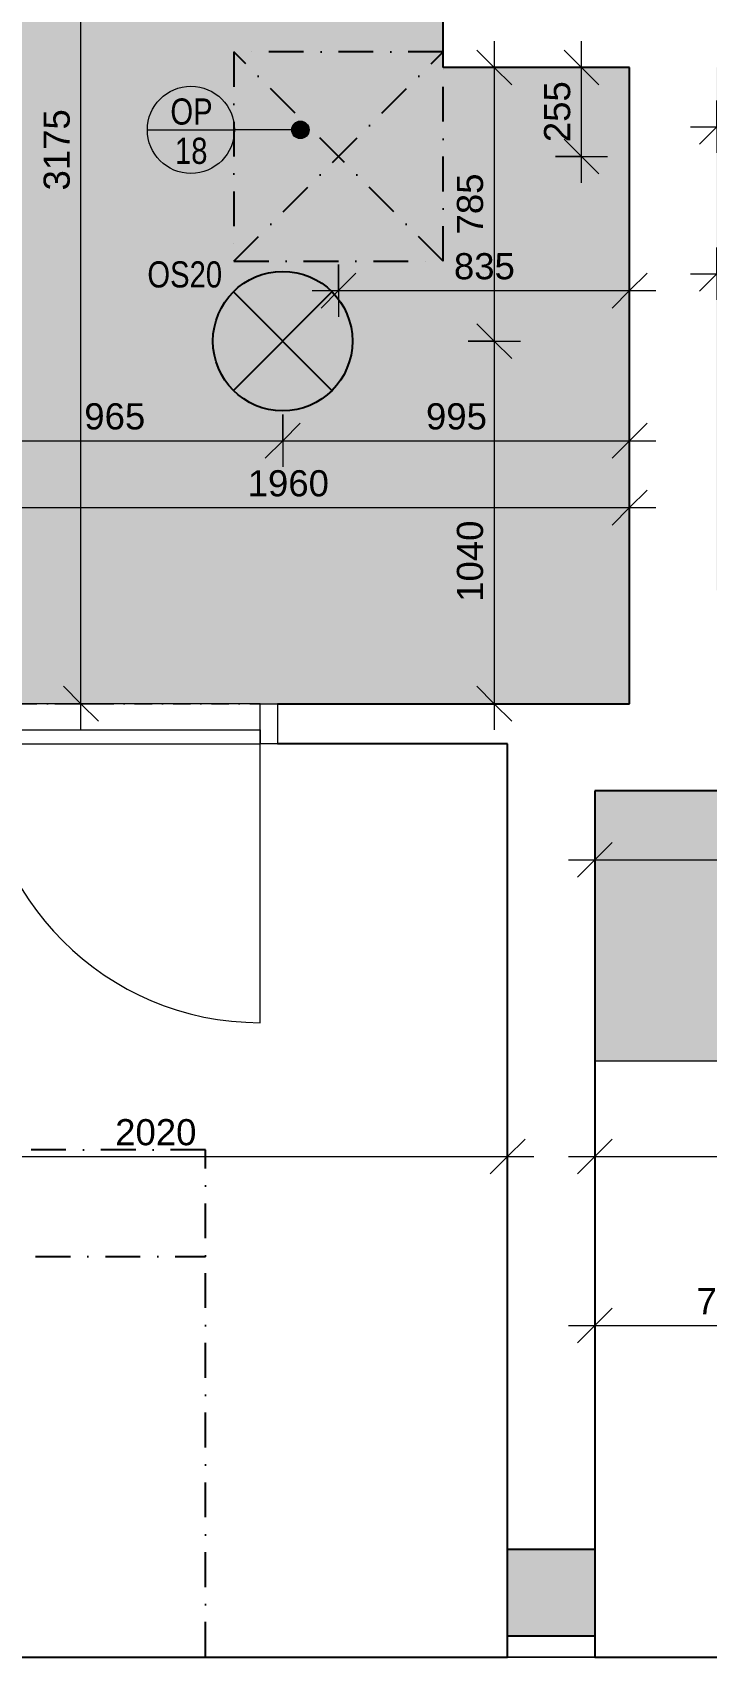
# Model space of a CAD drawing. Header units: millimetres. Extents: x -48393 to -1543, y -7799 to 13735.
# Drawn here: x -42187 to -40255, y -5302 to -627 of the extents above; entities that cross this region are included whole.
import ezdxf

# ---------------------------------------------------------------- set-up
doc = ezdxf.new("R2010")
doc.units = ezdxf.units.MM
doc.linetypes.add('HA_DashDot_2_2mm-S0_6mm', pattern=[110, 50, -30, 0, -30])
doc.linetypes.add('HA_DashDot_4mm-S1mm', pattern=[200, 100, -50, 0, -50])
for name, color, linetype, lineweight in [('A-____-____-DIMS', 9, 'Continuous', 5), ('A-____-____-DIMS-50', 9, 'Continuous', 5), ('A-CLNG-____-OTLN', 9, 'Continuous', 9), ('A-CLNG-____-PATT', 9, 'Continuous', 9), ('A-DOOR-____-MCUT', 9, 'HA_DashDot_2_2mm-S0_6mm', 9), ('A-DOOR-____-OTLN', 9, 'Continuous', 9), ('A-DOOR-FRAM-OTLN', 9, 'Continuous', 9), ('A-FLOR-____-MCUT', 9, 'Continuous', 25), ('A-FLOR-____-OTLN', 9, 'Continuous', 9), ('A-FLOR-____-OVHD', 9, 'HA_DashDot_4mm-S1mm', 25), ('A-FLOR-____-PATT', 9, 'Continuous', 9), ('A-GENM-____-IDEN', 9, 'Continuous', 9), ('A-ROOF-____-OTLN', 9, 'Continuous', 9), ('A-WALL-____-MCUT', 9, 'Continuous', 9), ('E-LITE-EQPM-IDEN', 9, 'Continuous', 9), ('E-LITE-EQPM-OTLN', 9, 'Continuous', 9), ('I-WALL-____-MCUT', 9, 'Continuous', 25)]:
    doc.layers.add(name, color=color, linetype=linetype, lineweight=lineweight)
doc.styles.add('Arial_1', font='arial.ttf', dxfattribs={"height": 75})
doc.styles.add('Arial_2', font='arial.ttf', dxfattribs={"width": 0.8, "height": 75})
doc.dimstyles.new('Inner_Dimensions', dxfattribs={"dimscale": 304.8, "dimtxt": 76.519455, "dimasz": 0.328084, "dimexe": 0.246063, "dimexo": 0.0625, "dimgap": 0.032808, "dimtad": 1, "dimdec": 0, "dimzin": 0, "dimdsep": 46, "dimtxsty": 'Arial_1', "dimblk1": 'OBLIQUE', "dimblk2": 'OBLIQUE', "dimsah": 1, "dimcen": 0.09, "dimdle": 0.246063, "dimazin": 0, "dimtfac": 1, "dimtdec": 4, "dimtix": 1, "dimtmove": 0, "dimatfit": 3, "dimfxl": 0.246063, "dimfxlon": 1, "dimtvp": 1, "dimtolj": 1, "dimtzin": 0, "dimlwd": 9, "dimlwe": 9, "dimarcsym": 2})
doc.dimstyles.new('Inner_Dimensions_1', dxfattribs={"dimscale": 304.8, "dimtxt": 76.519455, "dimasz": 0.328084, "dimexe": 0.246063, "dimexo": 0.0625, "dimgap": 0.032808, "dimtad": 1, "dimdec": 0, "dimzin": 0, "dimdsep": 46, "dimtxsty": 'Arial_1', "dimblk1": 'OBLIQUE', "dimblk2": 'OBLIQUE', "dimsah": 1, "dimcen": 0.09, "dimdle": 0.246063, "dimazin": 0, "dimtfac": 1, "dimtdec": 4, "dimtix": 1, "dimtmove": 2, "dimatfit": 3, "dimfxl": 0.246063, "dimfxlon": 1, "dimtvp": 1, "dimtolj": 1, "dimtzin": 0, "dimlwd": 9, "dimlwe": 9, "dimarcsym": 2})

# ---------------------------------------------------------------- blocks, each defined once
blk = doc.blocks.new('HA_LF_GenericSymbol - OS20_chodby-1935301-DPS_3NP-C')
at = {"layer": 'E-LITE-EQPM-OTLN', "color": 11, "lineweight": 25}
for p, q in [((141.4, 141.4), (-141.4, -141.4)), ((-141.4, 141.4), (141.4, -141.4))]:
    blk.add_line(p, q, dxfattribs=at)
blk.add_circle((0, 0), 200, dxfattribs=at)
blk = doc.blocks.new('HA_DR_Single_Swing_Solid - In_BJ_800x2100-2040331-DPS_3NP-C')
at = {"layer": 'A-DOOR-____-MCUT'}
for p, q in [((-400, 57.5), (400, 57.5)), ((-400, -57.5), (400, -57.5))]:
    blk.add_line(p, q, dxfattribs=at)
at = {"layer": 'A-DOOR-____-OTLN'}
for p, q in [((-400, -17.5), (-400, -57.5)), ((-400, -17.5), (400, -17.5)), ((400, -17.5), (400, -57.5)), ((-400, -57.5), (400, -57.5))]:
    blk.add_line(p, q, dxfattribs=at)
at = {"layer": 'A-DOOR-____-OTLN', "lineweight": 5}
blk.add_line((400, -857.5), (400, -57.5), dxfattribs=at)
blk.add_arc((400, -57.5), 800, 180, 270, dxfattribs=at)
at = {"layer": 'A-DOOR-FRAM-OTLN'}
for p, q in [((-400, 57.5), (-450, 57.5)), ((-450, 57.5), (-450, -57.5)), ((400, 57.5), (-400, 57.5)), ((-400, 57.5), (-400, -57.5)), ((400, -57.5), (400, 57.5)), ((400, 57.5), (450, 57.5)), ((450, 57.5), (450, -57.5)), ((-450, -57.5), (-400, -57.5)), ((450, -57.5), (400, -57.5))]:
    blk.add_line(p, q, dxfattribs=at)
blk = doc.blocks.new('VĚNEC OSA C3-C4_2 - VĚNEC OSA C3-C4_2-2082456-DPS_3NP-C')
at = {"layer": 'A-FLOR-____-PATT'}
blk.add_hatch(color=256, dxfattribs=at).paths.add_polyline_path([(-40574.8, -5226.8), (-40574.8, -4976.8), (-40824.8, -4976.8), (-40824.8, -5226.8)])
at = {"layer": 'A-FLOR-____-MCUT'}
for p, q in [((-40824.8, -5226.8), (-40824.8, -4976.8)), ((-40824.8, -4976.8), (-40574.8, -4976.8)), ((-40574.8, -4976.8), (-40574.8, -5226.8)), ((-40574.8, -5226.8), (-40824.8, -5226.8))]:
    blk.add_line(p, q, dxfattribs=at)
at = {"layer": 'A-FLOR-____-OTLN'}
blk.add_line((-40574.8, -4976.8), (-40574.8, -3168.1), dxfattribs=at)
blk = doc.blocks.new('DIMBLOCK5-DPS_3NP-C')
at = {"layer": 'A-____-____-DIMS-50', "lineweight": 9, "transparency": 16777216}
for p, q in [((-42434.9, -1722.4), (-42434.9, -1872.4)), ((-42434.9, -1797.4), (-42434.9, -1722.4)), ((-41469.9, -1722.4), (-41469.9, -1872.4)), ((-41469.9, -1797.4), (-41469.9, -1722.4)), ((-42434.9, -1797.4), (-42384.9, -1747.4)), ((-41469.9, -1797.4), (-41419.9, -1747.4)), ((-42509.9, -1797.4), (-41469.9, -1797.4)), ((-42434.9, -1797.4), (-42484.9, -1847.4)), ((-41469.9, -1797.4), (-41519.9, -1847.4))]:
    blk.add_line(p, q, dxfattribs=at)
at = {"layer": 'A-____-____-DIMS-50', "color": 0, "lineweight": 9, "transparency": 16777216, "insert": (-42038.9, -1690), "char_height": 75, "width": 207.662, "attachment_point": 1, "line_spacing_factor": 0.941778, "style": 'Arial_1'}
blk.add_mtext('965', dxfattribs=at)
blk = doc.blocks.new('_Oblique')
at = {"color": 0, "linetype": 'ByBlock', "lineweight": -2}
blk.add_line((-0.5, -0.5), (0.5, 0.5), dxfattribs=at)
blk = doc.blocks.new('DIMBLOCK6-DPS_3NP-C')
at = {"layer": 'A-____-____-DIMS-50', "lineweight": 9, "transparency": 16777216}
for p, q in [((-41469.9, -1722.4), (-41469.9, -1872.4)), ((-41469.9, -1797.4), (-41469.9, -1722.4)), ((-40474.9, -1722.4), (-40474.9, -1872.4)), ((-40474.9, -1797.4), (-40474.9, -1722.4)), ((-41469.9, -1797.4), (-41419.9, -1747.4)), ((-40474.9, -1797.4), (-40424.9, -1747.4)), ((-41469.9, -1797.4), (-41519.9, -1847.4)), ((-41469.9, -1797.4), (-40399.9, -1797.4)), ((-40474.9, -1797.4), (-40524.9, -1847.4))]:
    blk.add_line(p, q, dxfattribs=at)
at = {"layer": 'A-____-____-DIMS-50', "color": 0, "lineweight": 9, "transparency": 16777216, "insert": (-41058.9, -1690), "char_height": 75, "width": 207.662, "attachment_point": 1, "line_spacing_factor": 0.941778, "style": 'Arial_1'}
blk.add_mtext('995', dxfattribs=at)
blk = doc.blocks.new('DIMBLOCK51-DPS_3NP-C')
at = {"layer": 'A-____-____-DIMS-50', "lineweight": 9, "transparency": 16777216}
for p, q in [((-40863, -651.8), (-40863, -1511.8)), ((-40863, -726.8), (-40913, -676.8)), ((-40788, -726.8), (-40938, -726.8)), ((-40863, -726.8), (-40813, -776.8)), ((-40863, -726.8), (-40788, -726.8)), ((-40863, -1511.8), (-40913, -1461.8)), ((-40938, -1511.8), (-40788, -1511.8)), ((-40863, -1511.8), (-40938, -1511.8)), ((-40863, -1511.8), (-40813, -1561.8))]:
    blk.add_line(p, q, dxfattribs=at)
at = {"layer": 'A-____-____-DIMS-50', "color": 0, "lineweight": 9, "transparency": 16777216, "insert": (-40970.4, -1205.8), "char_height": 75, "width": 207.662, "attachment_point": 1, "rotation": 90, "line_spacing_factor": 0.941778, "style": 'Arial_1'}
blk.add_mtext('785', dxfattribs=at)
blk = doc.blocks.new('DIMBLOCK52-DPS_3NP-C')
at = {"layer": 'A-____-____-DIMS-50', "lineweight": 9, "transparency": 16777216}
for p, q in [((-40863, -1511.8), (-40913, -1461.8)), ((-40938, -1511.8), (-40788, -1511.8)), ((-40863, -1511.8), (-40938, -1511.8)), ((-40863, -1511.8), (-40863, -2626.8)), ((-40863, -1511.8), (-40813, -1561.8)), ((-40863, -2551.8), (-40913, -2501.8)), ((-40788, -2551.8), (-40938, -2551.8)), ((-40863, -2551.8), (-40813, -2601.8)), ((-40863, -2551.8), (-40788, -2551.8))]:
    blk.add_line(p, q, dxfattribs=at)
at = {"layer": 'A-____-____-DIMS-50', "color": 0, "lineweight": 9, "transparency": 16777216, "insert": (-40970.4, -2259.5), "char_height": 75, "width": 276.883, "attachment_point": 1, "rotation": 90, "line_spacing_factor": 0.941778, "style": 'Arial_1'}
blk.add_mtext('1040', dxfattribs=at)
blk = doc.blocks.new('DIMBLOCK72-DPS_3NP-C')
at = {"layer": 'A-____-____-DIMS-50', "lineweight": 9, "transparency": 16777216}
for p, q in [((-42844.9, -3775.8), (-42844.9, -3925.8)), ((-42844.9, -3850.8), (-42844.9, -3775.8)), ((-40824.9, -3775.8), (-40824.9, -3925.8)), ((-40824.9, -3850.8), (-40824.9, -3775.8)), ((-42844.9, -3850.8), (-42794.9, -3800.8)), ((-40824.9, -3850.8), (-40774.9, -3800.8)), ((-42844.9, -3850.8), (-42894.9, -3900.8)), ((-42844.9, -3850.8), (-40749.9, -3850.8)), ((-40824.9, -3850.8), (-40874.9, -3900.8))]:
    blk.add_line(p, q, dxfattribs=at)
at = {"layer": 'A-____-____-DIMS-50', "color": 0, "lineweight": 9, "transparency": 16777216, "insert": (-41950.3, -3743.4), "char_height": 75, "width": 276.883, "attachment_point": 1, "line_spacing_factor": 0.941778, "style": 'Arial_1'}
blk.add_mtext('2020', dxfattribs=at)
blk = doc.blocks.new('DIMBLOCK75-DPS_3NP-C')
at = {"layer": 'A-____-____-DIMS-50', "lineweight": 9, "transparency": 16777216}
for p, q in [((-40574.9, -4260.5), (-40574.9, -4410.5)), ((-40574.9, -4335.5), (-40574.9, -4260.5)), ((-40574.9, -4335.5), (-40524.9, -4285.5)), ((-39817.9, -4260.5), (-39817.9, -4410.5)), ((-39817.9, -4335.5), (-39817.9, -4260.5)), ((-39817.9, -4335.5), (-39767.9, -4285.5)), ((-40649.9, -4335.5), (-39817.9, -4335.5)), ((-40574.9, -4335.5), (-40624.9, -4385.5)), ((-39817.9, -4335.5), (-39867.9, -4385.5))]:
    blk.add_line(p, q, dxfattribs=at)
at = {"layer": 'A-____-____-DIMS-50', "color": 0, "lineweight": 9, "transparency": 16777216, "insert": (-40282.9, -4228.1), "char_height": 75, "width": 207.662, "attachment_point": 1, "line_spacing_factor": 0.941778, "style": 'Arial_1'}
blk.add_mtext('757', dxfattribs=at)
blk = doc.blocks.new('DIMBLOCK95-DPS_3NP-C')
at = {"layer": 'A-____-____-DIMS-50', "lineweight": 9, "transparency": 16777216}
for p, q in [((-40224.9, -1243.3), (-40224.9, -1393.3)), ((-40224.9, -1318.3), (-40224.9, -1243.3)), ((-38524.9, -1393.3), (-38524.9, -1243.3)), ((-40224.9, -1318.3), (-40174.9, -1268.3)), ((-38524.9, -1318.3), (-38474.9, -1268.3)), ((-40299.9, -1318.3), (-38524.9, -1318.3)), ((-40224.9, -1318.3), (-40274.9, -1368.3)), ((-38524.9, -1318.3), (-38574.9, -1368.3)), ((-38524.9, -1318.3), (-38524.9, -1393.3))]:
    blk.add_line(p, q, dxfattribs=at)
at = {"layer": 'A-____-____-DIMS-50', "color": 0, "lineweight": 9, "transparency": 16777216, "insert": (-39391.2, -1210.9), "char_height": 75, "width": 276.883, "attachment_point": 1, "line_spacing_factor": 0.941778, "style": 'Arial_1'}
blk.add_mtext('1700', dxfattribs=at)
blk = doc.blocks.new('HA_TAG_GM_Products - Generic-588599-DPS_3NP-C')
at = {"layer": 'A-GENM-____-IDEN'}
blk.add_line((-2.5, 0), (2.5, 0), dxfattribs=at)
blk.add_circle((0, 0), 2.5, dxfattribs=at)
blk = doc.blocks.new('DIMBLOCK123-DPS_3NP-C')
at = {"layer": 'A-____-____-DIMS-50', "lineweight": 9, "transparency": 16777216}
for p, q in [((-42434.9, -1914.4), (-42434.9, -2064.4)), ((-42434.9, -1989.4), (-42434.9, -1914.4)), ((-40474.9, -1914.4), (-40474.9, -2064.4)), ((-40474.9, -1989.4), (-40474.9, -1914.4)), ((-42434.9, -1989.4), (-42384.9, -1939.4)), ((-40474.9, -1989.4), (-40424.9, -1939.4)), ((-42509.9, -1989.4), (-40399.9, -1989.4)), ((-42434.9, -1989.4), (-42484.9, -2039.4)), ((-40474.9, -1989.4), (-40524.9, -2039.4))]:
    blk.add_line(p, q, dxfattribs=at)
at = {"layer": 'A-____-____-DIMS-50', "color": 0, "lineweight": 9, "transparency": 16777216, "insert": (-41570.3, -1882), "char_height": 75, "width": 276.883, "attachment_point": 1, "line_spacing_factor": 0.941778, "style": 'Arial_1'}
blk.add_mtext('1960', dxfattribs=at)
blk = doc.blocks.new('DIMBLOCK124-DPS_3NP-C')
at = {"layer": 'A-____-____-DIMS-50', "lineweight": 9, "transparency": 16777216}
for p, q in [((-42048.4, 623.2), (-42098.4, 673.2)), ((-42048.4, -2626.8), (-42048.4, 698.2)), ((-42123.4, 623.2), (-41973.4, 623.2)), ((-42048.4, 623.2), (-42123.4, 623.2)), ((-42048.4, 623.2), (-41998.4, 573.2)), ((-42048.4, -2551.8), (-42098.4, -2501.8)), ((-42123.4, -2551.8), (-41973.4, -2551.8)), ((-42048.4, -2551.8), (-42123.4, -2551.8)), ((-42048.4, -2551.8), (-41998.4, -2601.8))]:
    blk.add_line(p, q, dxfattribs=at)
at = {"layer": 'A-____-____-DIMS-50', "color": 0, "lineweight": 9, "transparency": 16777216, "insert": (-42155.7, -1079.7), "char_height": 75, "width": 276.883, "attachment_point": 1, "rotation": 90, "line_spacing_factor": 0.941778, "style": 'Arial_1'}
blk.add_mtext('3175', dxfattribs=at)
blk = doc.blocks.new('DIMBLOCK134-DPS_3NP-C')
at = {"layer": 'A-____-____-DIMS-50', "lineweight": 9, "transparency": 16777216}
for p, q in [((-40574.9, -3775.8), (-40574.9, -3925.8)), ((-40574.9, -3850.8), (-40574.9, -3775.8)), ((-36634.9, -3775.8), (-36634.9, -3925.8)), ((-36634.9, -3850.8), (-36634.9, -3775.8)), ((-40574.9, -3850.8), (-40524.9, -3800.8)), ((-36634.9, -3850.8), (-36584.9, -3800.8)), ((-40649.9, -3850.8), (-36559.9, -3850.8)), ((-40574.9, -3850.8), (-40624.9, -3900.8)), ((-36634.9, -3850.8), (-36684.9, -3900.8))]:
    blk.add_line(p, q, dxfattribs=at)
at = {"layer": 'A-____-____-DIMS-50', "color": 0, "lineweight": 9, "transparency": 16777216, "insert": (-38720.3, -3743.4), "char_height": 75, "width": 276.883, "attachment_point": 1, "line_spacing_factor": 0.941778, "style": 'Arial_1'}
blk.add_mtext('3940', dxfattribs=at)
blk = doc.blocks.new('DIMBLOCK135-DPS_3NP-C')
at = {"layer": 'A-____-____-DIMS-50', "lineweight": 9, "transparency": 16777216}
for p, q in [((-41309.9, -1291.8), (-41309.9, -1441.8)), ((-41309.9, -1366.8), (-41309.9, -1291.8)), ((-40474.9, -1291.8), (-40474.9, -1441.8)), ((-40474.9, -1366.8), (-40474.9, -1291.8)), ((-41309.9, -1366.8), (-41259.9, -1316.8)), ((-40474.9, -1366.8), (-40424.9, -1316.8)), ((-41384.9, -1366.8), (-40399.9, -1366.8)), ((-41309.9, -1366.8), (-41359.9, -1416.8)), ((-40474.9, -1366.8), (-40524.9, -1416.8))]:
    blk.add_line(p, q, dxfattribs=at)
at = {"layer": 'A-____-____-DIMS-50', "color": 0, "lineweight": 9, "transparency": 16777216, "insert": (-40978.9, -1259.4), "char_height": 75, "width": 207.662, "attachment_point": 1, "line_spacing_factor": 0.941778, "style": 'Arial_1'}
blk.add_mtext('835', dxfattribs=at)
blk = doc.blocks.new('DIMBLOCK136-DPS_3NP-C')
at = {"layer": 'A-____-____-DIMS-50', "lineweight": 9, "transparency": 16777216}
for p, q in [((-40613, -1057.3), (-40613, -651.8)), ((-40613, -726.8), (-40663, -676.8)), ((-40688, -726.8), (-40538, -726.8)), ((-40613, -726.8), (-40688, -726.8)), ((-40613, -726.8), (-40563, -776.8)), ((-40613, -982.3), (-40663, -932.3)), ((-40688, -982.3), (-40538, -982.3)), ((-40613, -982.3), (-40688, -982.3)), ((-40613, -982.3), (-40563, -1032.3))]:
    blk.add_line(p, q, dxfattribs=at)
at = {"layer": 'A-____-____-DIMS-50', "color": 0, "lineweight": 9, "transparency": 16777216, "insert": (-40720.4, -941.1), "char_height": 75, "width": 207.662, "attachment_point": 1, "rotation": 90, "line_spacing_factor": 0.941778, "style": 'Arial_1'}
blk.add_mtext('255', dxfattribs=at)
blk = doc.blocks.new('DIMBLOCK137-DPS_3NP-C')
at = {"layer": 'A-____-____-DIMS-50', "lineweight": 9, "transparency": 16777216}
for p, q in [((-40224.9, -821.9), (-40224.9, -971.9)), ((-40224.9, -896.9), (-40224.9, -821.9)), ((-32699.9, -821.9), (-32699.9, -971.9)), ((-32699.9, -896.9), (-32699.9, -821.9)), ((-40224.9, -896.9), (-40174.9, -846.9)), ((-32699.9, -896.9), (-32649.9, -846.9)), ((-40299.9, -896.9), (-32624.9, -896.9)), ((-40224.9, -896.9), (-40274.9, -946.9)), ((-32699.9, -896.9), (-32749.9, -946.9))]:
    blk.add_line(p, q, dxfattribs=at)
at = {"layer": 'A-____-____-DIMS-50', "color": 0, "lineweight": 9, "transparency": 16777216, "insert": (-36577.8, -789.5), "char_height": 75, "width": 276.883, "attachment_point": 1, "line_spacing_factor": 0.941778, "style": 'Arial_1'}
blk.add_mtext('7525', dxfattribs=at)
blk = doc.blocks.new('DIMBLOCK138-DPS_3NP-C')
at = {"layer": 'A-____-____-DIMS-50', "lineweight": 9, "transparency": 16777216}
for p, q in [((-40574.9, -2924.7), (-40574.9, -3074.7)), ((-40574.9, -2999.7), (-40574.9, -2924.7)), ((-36634.9, -2924.7), (-36634.9, -3074.7)), ((-36634.9, -2999.7), (-36634.9, -2924.7)), ((-40574.9, -2999.7), (-40524.9, -2949.7)), ((-36634.9, -2999.7), (-36584.9, -2949.7)), ((-40649.9, -2999.7), (-36559.9, -2999.7)), ((-40574.9, -2999.7), (-40624.9, -3049.7)), ((-36634.9, -2999.7), (-36684.9, -3049.7))]:
    blk.add_line(p, q, dxfattribs=at)
at = {"layer": 'A-____-____-DIMS-50', "color": 0, "lineweight": 9, "transparency": 16777216, "insert": (-38720.3, -2892.4), "char_height": 75, "width": 276.883, "attachment_point": 1, "line_spacing_factor": 0.941778, "style": 'Arial_1'}
blk.add_mtext('3940', dxfattribs=at)

msp = doc.modelspace()

# ---------------------------------------------------------------- hatches: boundary and pattern name
at = {"layer": 'A-CLNG-____-PATT', "lineweight": 5}
h = msp.add_hatch(color=256, dxfattribs=at)
h.paths.add_polyline_path([(-40574.9, -2551.8), (-40474.9, -2551.8), (-40474.9, -726.8), (-41009.9, -726.8), (-41009.9, -476.8), (-38834.9, -476.8), (-38834.9, 1623.2), (-40094.9, 1623.2), (-40094.9, 623.2), (-40227.9, 623.2), (-40227.9, 620.7), (-40291.9, 620.7), (-40291.9, 623.2), (-42219.9, 623.2), (-42219.9, 360.2), (-42217.4, 360.2), (-42217.4, 296.2), (-42219.9, 296.2), (-42219.9, -717.1), (-42434.9, -717.1), (-42434.9, -2551.8), (-40699.9, -2551.8)])
h.paths.add_polyline_path([(-40919.9, 38.2), (-40929, 39.4), (-40937.4, 42.9), (-40944.7, 48.5), (-40950.2, 55.7), (-40953.7, 64.1), (-40954.9, 73.2), (-40953.7, 82.3), (-40950.2, 90.7), (-40944.7, 98), (-40937.4, 103.5), (-40929, 107), (-40919.9, 108.2), (-40910.8, 107), (-40902.4, 103.5), (-40895.2, 98), (-40889.6, 90.7), (-40886.1, 82.3), (-40884.9, 73.2), (-40886.1, 64.1), (-40889.6, 55.7), (-40895.2, 48.5), (-40902.4, 42.9), (-40910.8, 39.4)])
h = msp.add_hatch(color=256, dxfattribs=at)
h.paths.add_polyline_path([(-35134.9, -5301.8), (-34834.9, -5301.8), (-34834.9, -2226.8), (-32699.9, -2226.8), (-32699.9, -726.8), (-40224.9, -726.8), (-40224.9, -2226.8), (-38561.9, -2226.8), (-38561.9, -2224.3), (-38497.9, -2224.3), (-38497.9, -2226.8), (-36634.9, -2226.8), (-36634.9, -2801.8), (-40574.9, -2801.8), (-40574.8, -3576.8), (-36634.9, -3576.8), (-36634.9, -5301.8), (-36134.9, -5301.8)])
h.paths.add_polyline_path([(-37543.1, -3516.8), (-37543.1, -3406.8), (-37029.4, -3406.8), (-37029.4, -3516.8)])
h.paths.add_polyline_path([(-36062.4, -2789.3), (-36062.4, -1634.3), (-35207.4, -1634.3), (-35207.4, -2789.3), (-35335.7, -2789.3)])
at = {"layer": 'A-GENM-____-IDEN'}
h = msp.add_hatch(color=256, dxfattribs=at)
edge = h.paths.add_edge_path()
edge.add_arc((-41419.1, -905.8), 25, 0, 360)

# ---------------------------------------------------------------- linework, layer by layer
at = {"layer": 'A-CLNG-____-OTLN'}
msp.add_line((-36634.9, -3576.8), (-40574.8, -3576.8), dxfattribs=at)
at = {"layer": 'A-FLOR-____-OVHD'}
for p, q in [((-41009.9, -682.3), (-41609.9, -682.3)), ((-41609.9, -682.3), (-41609.9, -1282.3)), ((-41009.9, -1282.3), (-41609.9, -682.3)), ((-41609.9, -1282.3), (-41009.9, -682.3)), ((-41009.9, -1282.3), (-41009.9, -682.3)), ((-41609.9, -1282.3), (-41009.9, -1282.3)), ((-41691.2, -3831.9), (-42578.6, -3831.9)), ((-41691.2, -5285.7), (-41691.2, -3831.9)), ((-42578.6, -4137.4), (-41691.2, -4137.4))]:
    msp.add_line(p, q, dxfattribs=at)
at = {"layer": 'A-GENM-____-IDEN'}
msp.add_line((-41419.1, -905.8), (-41608, -905.8), dxfattribs=at)
msp.add_circle((-41419.1, -905.8), 25, dxfattribs=at)
at = {"layer": 'A-ROOF-____-OTLN'}
msp.add_line((-42578.6, -5285.7), (-41691.2, -5285.7), dxfattribs=at)
at = {"layer": 'A-WALL-____-MCUT', "lineweight": 25}
for p, q in [((-44834.9, -5286.8), (-40824.9, -5286.8)), ((-40574.9, -5286.8), (-37543.5, -5286.8))]:
    msp.add_line(p, q, dxfattribs=at)
at = {"layer": 'A-WALL-____-MCUT'}
for p, q in [((-40574.9, -5286.8), (-40824.9, -5286.8)), ((-40824.9, -5286.8), (-40574.9, -5286.8))]:
    msp.add_line(p, q, dxfattribs=at)
at = {"layer": 'I-WALL-____-MCUT'}
for p, q in [((-41009.9, -726.8), (-41009.9, -476.8)), ((-40474.9, -726.8), (-41009.9, -726.8)), ((-40474.9, -2551.8), (-40474.9, -726.8)), ((-41484.9, -2551.8), (-40474.9, -2551.8)), ((-40824.9, -2666.8), (-41484.9, -2666.8)), ((-40824.9, -5286.8), (-40824.9, -2666.8)), ((-40574.9, -2801.8), (-40574.9, -5286.8)), ((-36634.9, -2801.8), (-40574.9, -2801.8))]:
    msp.add_line(p, q, dxfattribs=at)

# ---------------------------------------------------------------- block references
at = {"layer": 'A-DOOR-____-OTLN'}
msp.add_blockref('HA_DR_Single_Swing_Solid - In_BJ_800x2100-2040331-DPS_3NP-C', (-41934.9, -2609.3), dxfattribs=at)
at = {"layer": 'A-FLOR-____-OTLN'}
msp.add_blockref('VĚNEC OSA C3-C4_2 - VĚNEC OSA C3-C4_2-2082456-DPS_3NP-C', (0, 0), dxfattribs=at)
at = {"layer": 'A-GENM-____-IDEN', "xscale": 49.99999999999998, "yscale": 49.99999999999998, "zscale": 49.99999999999998}
msp.add_blockref('HA_TAG_GM_Products - Generic-588599-DPS_3NP-C', (-41733, -905.8), dxfattribs=at)
at = {"layer": 'E-LITE-EQPM-OTLN', "color": 11, "lineweight": 25}
msp.add_blockref('HA_LF_GenericSymbol - OS20_chodby-1935301-DPS_3NP-C', (-41469.9, -1511.8), dxfattribs=at)

# ---------------------------------------------------------------- texts
at = {"layer": 'A-GENM-____-IDEN', "lineweight": 5, "char_height": 75, "attachment_point": 1, "style": 'Arial_2'}
for s, insert, width in [('OP', (-41792, -815.7), 147.51), ('18', (-41778.8, -928.4), 115.443)]:
    msp.add_mtext(s, dxfattribs=dict(at, insert=insert, width=width))
at = {"layer": 'E-LITE-EQPM-IDEN', "lineweight": 5, "insert": (-41858, -1282.9), "char_height": 75, "width": 262.953, "attachment_point": 1, "style": 'Arial_2'}
msp.add_mtext('OS20', dxfattribs=at)

# ---------------------------------------------------------------- dimensions: what is measured, and where the dimension line sits
at = {"layer": 'A-____-____-DIMS', "lineweight": 9}
for base, p1, p2, override, picture, middle in [((-42048.4, 623.2), (-42123.4, -2551.8), (-42123.4, 623.2), {"dimpost": '<>', "dimfxl": 3175}, 'DIMBLOCK124-DPS_3NP-C', (-42096.7, -964.3)), ((-40863, -1511.8), (-40788, -726.8), (-40938, -1511.8), {"dimpost": '<>', "dimfxl": 799.202728}, 'DIMBLOCK51-DPS_3NP-C', (-40911.3, -1119.3)), ((-40613.0474, -726.7944), (-40688.0474, -982.2696), (-40688.0474, -726.7944), {"dimpost": '<>', "dimfxl": 255.475202}, 'DIMBLOCK136-DPS_3NP-C', (-40661.3404, -854.532))]:
    dim = msp.add_linear_dim(base=base, p1=p1, p2=p2, angle=90, dimstyle='Inner_Dimensions', override=override, dxfattribs=at)
    dim.commit()
    dim.dimension.update_dxf_attribs({"geometry": picture, "text_midpoint": middle})
for base, p1, p2, override, picture, middle in [((-32699.9, -896.9), (-40224.9, -821.9), (-32699.9, -821.9), {"dimpost": '<>', "dimfxl": 7525}, 'DIMBLOCK137-DPS_3NP-C', (-36462.4, -848.6)), ((-40474.9, -1366.8), (-41309.9, -1291.8), (-40474.9, -1291.8), {"dimpost": '<>', "dimfxl": 835}, 'DIMBLOCK135-DPS_3NP-C', (-40892.4, -1318.5)), ((-41469.9, -1797.4), (-42434.9, -1722.4), (-41469.9, -1722.4), {"dimpost": '<>', "dimfxl": 965}, 'DIMBLOCK5-DPS_3NP-C', (-41952.4, -1749.1)), ((-40474.9, -1797.4), (-41469.9, -1722.4), (-40474.9, -1722.4), {"dimpost": '<>', "dimfxl": 995}, 'DIMBLOCK6-DPS_3NP-C', (-40972.4, -1749.1)), ((-40474.9, -1989.4), (-42434.9, -1914.4), (-40474.9, -1914.4), {"dimpost": '<>', "dimfxl": 1960}, 'DIMBLOCK123-DPS_3NP-C', (-41454.9, -1941.1)), ((-36634.9, -2999.7), (-40574.9, -2924.7), (-36634.9, -2924.7), {"dimpost": '<>', "dimfxl": 3940}, 'DIMBLOCK138-DPS_3NP-C', (-38604.9, -2951.4)), ((-40824.9, -3850.8), (-42844.9, -3775.8), (-40824.9, -3775.8), {"dimpost": '<>', "dimfxl": 2020}, 'DIMBLOCK72-DPS_3NP-C', (-41834.9, -3802.5)), ((-36634.9, -3850.8), (-40574.9, -3775.8), (-36634.9, -3775.8), {"dimpost": '<>', "dimfxl": 3940}, 'DIMBLOCK134-DPS_3NP-C', (-38604.9, -3802.4)), ((-39817.9, -4335.5), (-40574.9, -4260.5), (-39817.9, -4260.5), {"dimpost": '<>', "dimfxl": 757}, 'DIMBLOCK75-DPS_3NP-C', (-40196.4, -4287.4))]:
    dim = msp.add_linear_dim(base=base, p1=p1, p2=p2, dimstyle='Inner_Dimensions', override=override, dxfattribs=at)
    dim.commit()
    dim.dimension.update_dxf_attribs({"geometry": picture, "text_midpoint": middle})
dim = msp.add_linear_dim(base=(-38524.9, -1318.3), p1=(-40224.9, -1243.3), p2=(-38524.9, -1393.3), dimstyle='Inner_Dimensions_1', override={"dimpost": '<>', "dimfxl": 1706.604817}, dxfattribs=at)
dim.commit()
dim.dimension.update_dxf_attribs({"geometry": 'DIMBLOCK95-DPS_3NP-C', "text_midpoint": (-39252.8, -1260.9), "dimtype": 160})
dim = msp.add_linear_dim(base=(-40863, -2551.8), p1=(-40938, -1511.8), p2=(-40788, -2551.8), angle=90, dimstyle='Inner_Dimensions_1', override={"dimpost": '<>', "dimfxl": 1050.761629}, dxfattribs=at)
dim.commit()
dim.dimension.update_dxf_attribs({"geometry": 'DIMBLOCK52-DPS_3NP-C', "text_midpoint": (-40920.4, -2121.1), "dimtype": 160, "text_rotation": 90})

doc.saveas('drawing.dxf')
